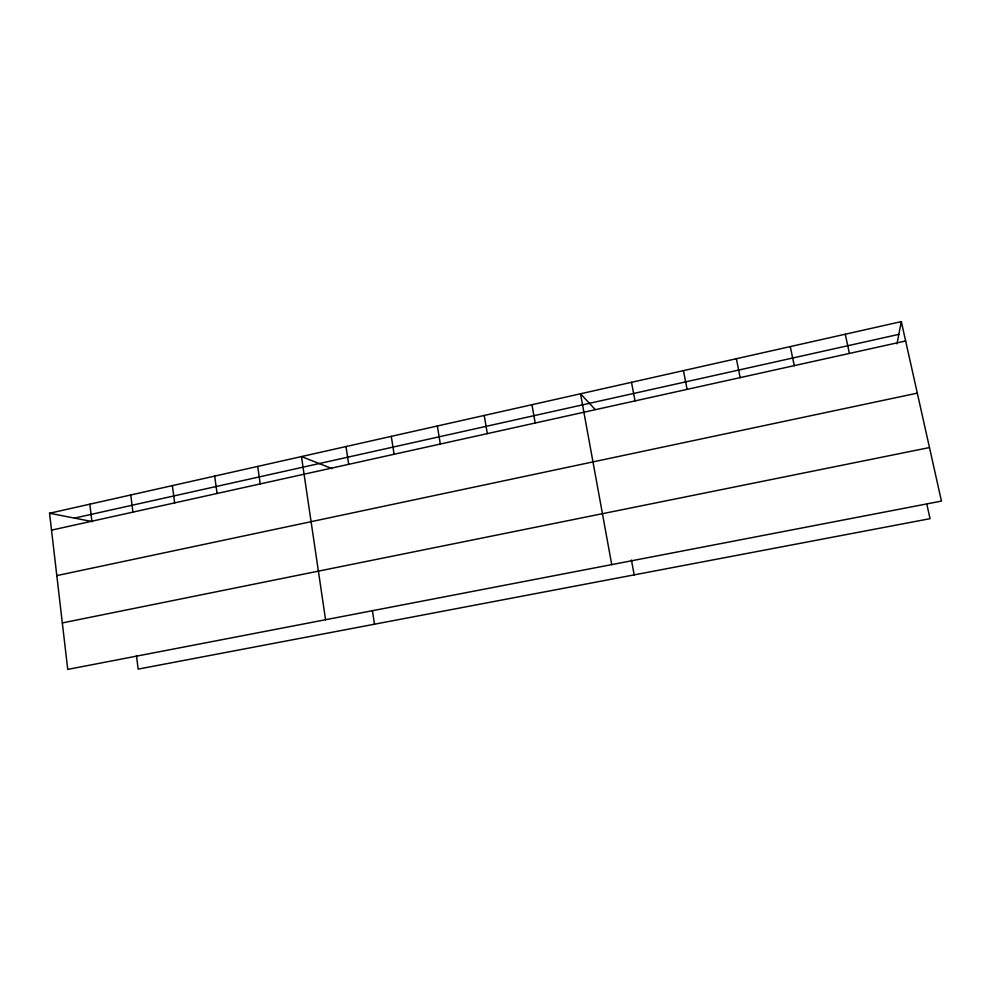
<?xml version="1.0" encoding="UTF-8"?>
<svg xmlns="http://www.w3.org/2000/svg" width="991" height="991" viewBox="0 0 991 991"><rect width="100%" height="100%" fill="white"/><g stroke="black" fill="none" stroke-linecap="round" stroke-linejoin="round"><path stroke-width="1.49" d="M896.979 343.84L901.315 321.604L49.55 513.251L67.735 669.396L941.45 501.099L901.315 321.604M74.449 518.107L898.825 334.363M51.52 530.148L905.65 340.966M56.809 575.598L917.307 393.13M62.322 622.93L929.484 447.56M49.55 513.251L92.485 521.625M332.022 468.594L301.475 456.566L325.568 619.734M595.096 409.432L580.528 393.786L611.732 564.61M926.721 503.676L930.041 518.665L138.145 669.111L136.461 655.547M845.261 334.215L849.411 353.428M790.273 346.59L794.262 365.642M736.35 358.717L740.178 377.621M683.431 370.634L687.097 389.376M631.502 382.315L635.02 400.909M631.453 560.076L634.19 574.867M531.956 404.712L535.19 423.021M484.227 415.452L487.324 433.624M437.341 425.994L440.314 444.042M391.272 436.362L394.108 454.274M372.405 610.567L374.487 624.206M345.983 446.557L348.708 464.333M257.71 466.414L260.212 483.93M214.688 476.101L217.066 493.481M172.372 485.615L174.651 502.883M130.762 494.98L132.93 512.124M89.822 504.196L91.89 521.204"/></g></svg>
